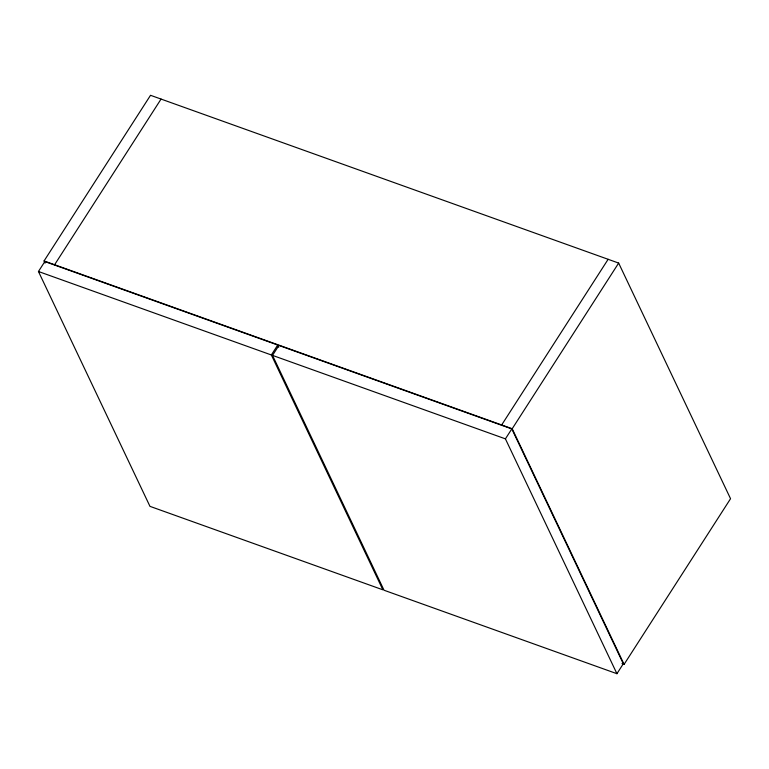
<?xml version="1.0" encoding="UTF-8"?>
<svg xmlns="http://www.w3.org/2000/svg" width="769" height="769" viewBox="0 0 769 769"><rect width="100%" height="100%" fill="white"/><g stroke="black" fill="none" stroke-linecap="round" stroke-linejoin="round"><path stroke-width="1.15" d="M45.092 263.113L44.064 260.951L150.532 95.298L618.661 263.075L730.55 498.706L624.092 664.368L621.986 663.609M38.45 271.495L271.351 354.97L382.866 589.813L149.965 506.348L38.45 271.495L44.842 261.556L277.734 345.031L278.762 347.194M54.599 264.728L161.057 99.076M271.351 354.97L277.734 345.031M272.514 355.384L278.907 345.444L511.808 428.919L623.313 663.762L616.93 673.702L384.029 590.236L272.514 355.384L505.416 438.859L616.93 673.702M501.667 424.959L608.135 259.297M505.416 438.859L511.808 428.919M624.092 664.368L512.202 428.737L618.661 263.075M44.064 260.951L512.202 428.737"/></g></svg>
